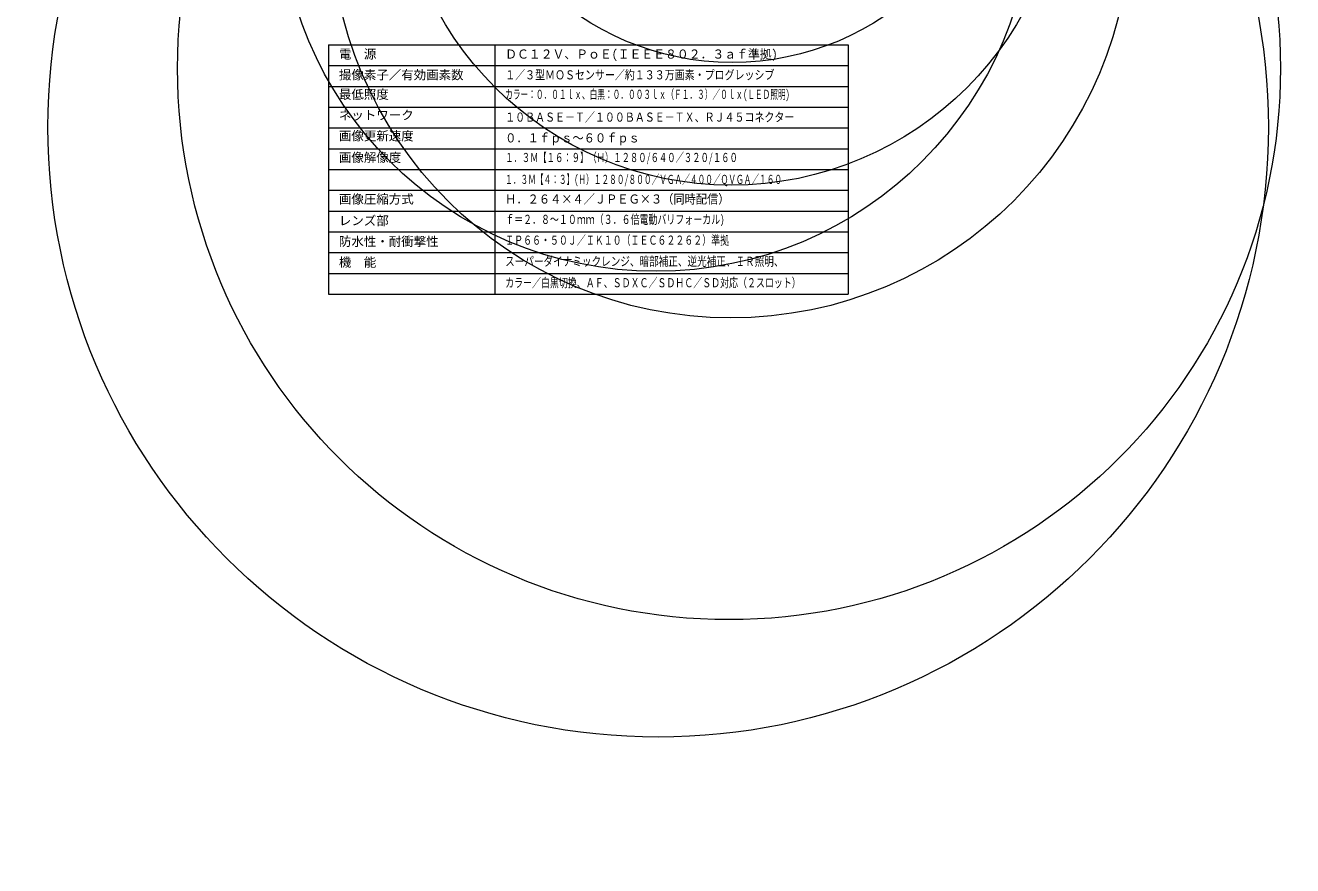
# Model space of a CAD drawing. Units: millimetres, scale not verified. Extents: x -11546 to 11816, y -1356 to 23431.
# Drawn here: x -135.4 to 169.5, y -254 to -51.8 of the extents above; entities that cross this region are included whole.
import ezdxf
from ezdxf.enums import TextEntityAlignment as Align

# ---------------------------------------------------------------- set-up
doc = ezdxf.new("R2010")
doc.units = ezdxf.units.MM
doc.header["$LTSCALE"] = 0.125
doc.layers.add('0-1_WAKU', color=1, linetype='Continuous', lineweight=18)
doc.layers.add('0-4_GAIKEI', color=1, linetype='Continuous', lineweight=18)
doc.layers.add('0-3_MOJI1', color=7, linetype='Continuous')
doc.styles.add('ＭＳ ゴシック', font='')
doc.styles.get('ＭＳ ゴシック').set_extended_font_data('MS Gothic')

msp = doc.modelspace()

# ---------------------------------------------------------------- linework, layer by layer
at = {"layer": '0-1_WAKU', "color": 4}
for p, q in [((-62.4904, -56.5055), (62.5096, -56.5055)), ((-22.4904, -56.5055), (-22.4904, -116.5055)), ((62.5096, -56.5055), (62.5096, -116.5055))]:
    msp.add_line(p, q, dxfattribs=at)
at = {"layer": '0-1_WAKU'}
for p, q in [((-62.4904, -61.5055), (62.5096, -61.5055)), ((-62.4904, -66.5055), (62.5096, -66.5055)), ((-62.4904, -71.5055), (62.5096, -71.5055)), ((-62.4904, -76.5055), (62.5096, -76.5055)), ((-62.4904, -81.5055), (62.5096, -81.5055)), ((-62.4904, -86.5055), (62.5096, -86.5055)), ((-62.4904, -91.5055), (62.5096, -91.5055)), ((-62.4904, -96.5055), (62.5096, -96.5055)), ((-62.4904, -101.5055), (62.5096, -101.5055)), ((-62.4904, -106.5055), (62.5096, -106.5055)), ((-62.4904, -111.5055), (62.5096, -111.5055))]:
    msp.add_line(p, q, dxfattribs=at)
at = {"layer": '0-1_WAKU', "color": 4}
msp.add_lwpolyline([(-62.4904, -56.5055), (-62.4904, -116.5055), (62.5096, -116.5055)], dxfattribs=at)
at = {"layer": '0-4_GAIKEI'}
for centre, radius in [((16.8186, -76.2732), 146.8143), ((33.8716, -62.144), 132.6849), ((16.3042, -20.3218), 90.6691), ((34.2793, -25.9357), 96.283), ((34.3639, -9.9556), 80.3027), ((34.6299, 4.8973), 65.6394), ((27.3056, -319.4247), 388.9165), ((28.1433, -202.7524), 272.2412)]:
    msp.add_circle(centre, radius, dxfattribs=at)
at = {"layer": '0-4_GAIKEI', "color": 7}
for centre, radius in [((24.0375, -643.0716), 713.1818), ((27.9581, -286.8428), 356.9315)]:
    msp.add_circle(centre, radius, dxfattribs=at)

# ---------------------------------------------------------------- texts
at = {"layer": '0-3_MOJI1', "style": 'ＭＳ ゴシック'}
for s, p in [('電\u3000源', (-59.9904, -60.4726)), ('撮像素子／有効画素数', (-59.9904, -65.4726)), ('最低照度', (-59.9904, -70.1585)), ('ネットワーク', (-59.9904, -75.1585)), ('画像更新速度', (-59.9904, -80.1585)), ('画像解像度', (-59.9904, -85.3646)), ('画像圧縮方式', (-59.9904, -95.3646)), ('レンズ部', (-59.9904, -100.5598)), ('防水性・耐衝撃性', (-59.9904, -105.5598)), ('機\u3000能', (-59.9904, -110.5688))]:
    msp.add_text(s, height=2.199, dxfattribs=at).set_placement(p, align=Align.BOTTOM_LEFT)
for s, width, p in [('ＤＣ１２Ｖ、ＰｏＥ(ＩＥＥＥ８０２．３ａｆ準拠)', 0.95, (-19.9904, -60.4726)), ('１／３型ＭＯＳセンサー／約１３３万画素・プログレッシブ', 0.8, (-19.9904, -65.4726)), ('カラー：０．０１ｌｘ、白黒：０．００３ｌｘ（Ｆ１．３）／０ｌｘ(ＬＥＤ照明)', 0.6, (-19.9904, -70.1585)), ('１０ＢＡＳＥ－Ｔ／１００ＢＡＳＥ－ＴＸ、ＲＪ４５コネクター', 0.8, (-19.9904, -75.6436)), ('０．１ｆｐｓ～６０ｆｐｓ', 0.9, (-19.9904, -80.6436)), ('１．３Ｍ【１６：９】（Ｈ）１２８０/６４０／３２０/１６０', 0.65, (-19.9904, -85.3646)), ('１．３Ｍ【４：３】(Ｈ）１２８０/８００／ＶＧＡ／４００／ＱＶＧＡ／１６０', 0.6, (-19.9904, -90.6332)), ('Ｈ．２６４×４／ＪＰＥＧ×３（同時配信）', 0.9, (-19.9904, -95.3646)), ('ｆ＝２．８～１０ｍｍ（３．６倍電動バリフォーカル)', 0.7, (-19.9904, -100.257)), ('ＩＰ６６・５０Ｊ／ＩＫ１０（ＩＥＣ６２２６２）準拠', 0.7, (-19.9904, -105.257)), ('スーパーダイナミックレンジ、暗部補正、逆光補正、ＩＲ照明、', 0.75, (-19.9904, -110.3501)), ('カラー／白黒切換、ＡＦ、ＳＤＸＣ／ＳＤＨＣ／ＳＤ対応（２スロット）', 0.7, (-19.9904, -115.5055))]:
    msp.add_text(s, height=2.199, dxfattribs=dict(at, width=width)).set_placement(p, align=Align.BOTTOM_LEFT)

doc.saveas('drawing.dxf')
